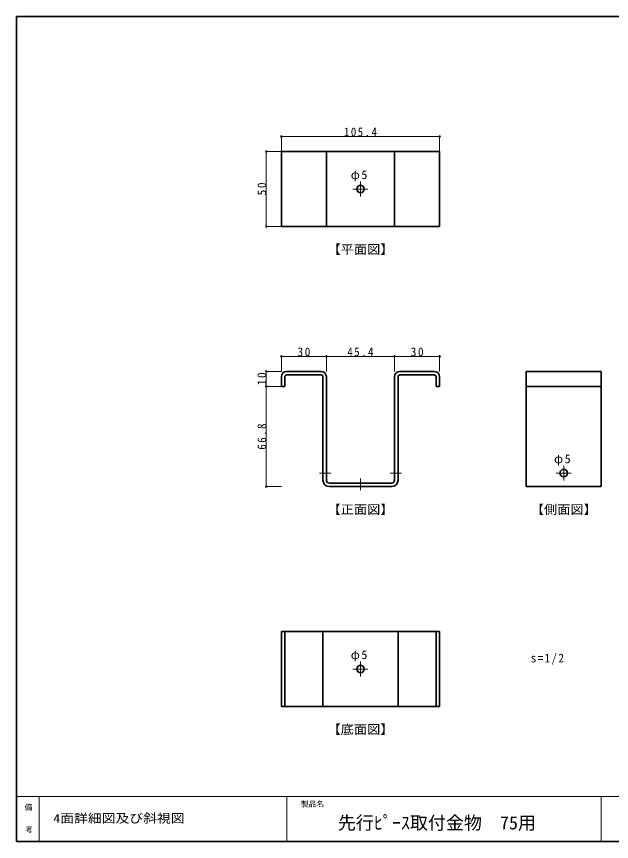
# Model space of a CAD drawing. Units: millimetres on the paper, with parts at other scales. Extents: x -405 to -16, y -286 to 286.
# Drawn here: x -405 to -206.9, y -286 to -11 of the extents above; entities that cross this region are included whole.
import ezdxf
from ezdxf.enums import TextEntityAlignment as Align

# ---------------------------------------------------------------- set-up
doc = ezdxf.new("R2010")
doc.units = ezdxf.units.MM
doc.header["$PDMODE"] = 32
doc.header["$PDSIZE"] = 0.5
doc.linetypes.add('CHAIN1', pattern=[8, 5, -1, 1, -1])
for name, color, linetype, lineweight in [('0-4_固定金具', 7, 'Continuous', 35), ('0-8_寸法', 4, 'Continuous', 18), ('F-0', 4, 'Continuous', 18)]:
    doc.layers.add(name, color=color, linetype=linetype, lineweight=lineweight)
doc.layers.add('F-2', color=7, linetype='Continuous')
doc.layers.add('F-3', color=7, linetype='Continuous')
doc.styles.add('ＭＳ ゴシック', font='')
doc.styles.get('ＭＳ ゴシック').set_extended_font_data('MS Gothic')

msp = doc.modelspace()

# ---------------------------------------------------------------- linework, layer by layer
at = {"layer": '0-4_固定金具'}
for p, q in [((-316.807, -56), (-316.807, -81)), ((-264.107, -56), (-316.807, -56)), ((-301.807, -56), (-301.807, -81)), ((-279.107, -56), (-279.107, -81)), ((-264.107, -56), (-264.107, -81)), ((-264.107, -81), (-316.807, -81)), ((-316.807, -134.3), (-316.807, -131.1)), ((-315.657, -134.3), (-315.657, -131.1)), ((-303.607, -129.3), (-315.007, -129.3)), ((-303.607, -130.45), (-315.007, -130.45)), ((-302.957, -165.55), (-302.957, -131.1)), ((-301.807, -165.55), (-301.807, -131.1)), ((-279.107, -165.55), (-279.107, -131.1)), ((-277.957, -165.55), (-277.957, -131.1)), ((-277.307, -129.3), (-265.907, -129.3)), ((-277.307, -130.45), (-265.907, -130.45)), ((-265.257, -134.3), (-265.257, -131.1)), ((-264.107, -134.3), (-264.107, -131.1)), ((-235.25, -129.3), (-235.25, -167.7)), ((-210.25, -129.3), (-235.25, -129.3)), ((-210.25, -129.3), (-210.25, -167.7)), ((-315.657, -134.3), (-316.807, -134.3)), ((-265.257, -134.3), (-264.107, -134.3)), ((-210.25, -134.3), (-235.25, -134.3)), ((-300.807, -166.55), (-280.107, -166.55)), ((-300.807, -167.7), (-280.107, -167.7)), ((-210.25, -167.7), (-235.25, -167.7)), ((-316.807, -241), (-316.807, -216)), ((-264.107, -216), (-316.807, -216)), ((-315.657, -241), (-315.657, -216)), ((-302.957, -241), (-302.957, -216)), ((-277.957, -241), (-277.957, -216)), ((-265.257, -241), (-265.257, -216)), ((-264.107, -241), (-264.107, -216)), ((-264.107, -241), (-316.807, -241))]:
    msp.add_line(p, q, dxfattribs=at)
at = {"layer": '0-4_固定金具', "color": 4, "linetype": 'CHAIN1', "lineweight": 18}
for p, q in [((-290.457, -68.5), (-290.457, -66)), ((-290.457, -68.5), (-292.957, -68.5)), ((-290.457, -68.5), (-290.457, -71)), ((-290.457, -68.5), (-287.957, -68.5)), ((-222.75, -163.2), (-222.75, -160.7)), ((-300.307, -163.2), (-304.107, -163.2)), ((-276.807, -163.2), (-280.607, -163.2)), ((-222.75, -163.2), (-225.25, -163.2)), ((-222.75, -163.2), (-222.75, -165.7)), ((-222.75, -163.2), (-220.25, -163.2)), ((-290.457, -165.05), (-290.457, -168.85))]:
    msp.add_line(p, q, dxfattribs=at)
at = {"layer": '0-4_固定金具', "color": 4, "lineweight": 18}
for q in [(-290.457, -226), (-292.957, -228.5), (-290.457, -231), (-287.957, -228.5)]:
    msp.add_line((-290.457, -228.5), q, dxfattribs=at)
at = {"layer": '0-4_固定金具'}
for centre in [(-290.457, -68.5), (-222.75, -163.2), (-290.457, -228.5)]:
    msp.add_circle(centre, 1.25, dxfattribs=at)
for centre, radius, start, end in [((-315.007, -131.1), 1.8, 90, 180), ((-315.007, -131.1), 0.65, 90, 180), ((-303.607, -131.1), 1.8, 0, 90), ((-303.607, -131.1), 0.65, 0, 90), ((-277.307, -131.1), 1.8, 90, 180), ((-277.307, -131.1), 0.65, 90, 180), ((-265.907, -131.1), 1.8, 0, 90), ((-265.907, -131.1), 0.65, 0, 90), ((-300.807, -165.55), 2.15, 180, 270), ((-300.807, -165.55), 1, 180, 270), ((-280.107, -165.55), 1, 270, 0), ((-280.107, -165.55), 2.15, 270, 0), ((-280.107, -165.55), 2.15, 270, 271.55217)]:
    msp.add_arc(centre, radius, start, end, dxfattribs=at)
at = {"layer": '0-8_寸法'}
for p, q in [((-316.807, -51), (-264.107, -51)), ((-316.807, -51), (-316.807, -56)), ((-264.107, -51), (-264.107, -56)), ((-321.807, -56), (-321.807, -81)), ((-321.807, -56), (-316.807, -56)), ((-321.807, -81), (-316.807, -81)), ((-316.807, -124.3), (-301.807, -124.3)), ((-316.807, -124.3), (-316.807, -129.3)), ((-301.807, -124.3), (-279.107, -124.3)), ((-301.807, -124.3), (-301.807, -129.3)), ((-279.107, -124.3), (-279.107, -129.3)), ((-279.107, -124.3), (-264.107, -124.3)), ((-264.107, -124.3), (-264.107, -129.3)), ((-321.807, -129.3), (-316.807, -129.3)), ((-321.807, -129.3), (-321.807, -134.3)), ((-321.807, -134.3), (-316.807, -134.3)), ((-321.807, -134.3), (-321.807, -167.7)), ((-321.807, -167.7), (-316.807, -167.7))]:
    msp.add_line(p, q, dxfattribs=at)
for p in [(-316.807, -51), (-264.107, -51), (-321.807, -56), (-321.807, -81), (-316.807, -124.3), (-301.807, -124.3), (-279.107, -124.3), (-264.107, -124.3), (-321.807, -129.3), (-321.807, -134.3), (-321.807, -167.7)]:
    msp.add_point(p, dxfattribs=at)
at = {"layer": 'F-0', "color": 7, "lineweight": 35}
msp.add_line((-405, -11), (-15.5, -11), dxfattribs=at)
at = {"layer": 'F-0'}
for p, q in [((-405, -271), (-15.5, -271)), ((-397.5, -271), (-397.5, -286)), ((-315, -271), (-315, -286)), ((-210.25, -271), (-210.25, -286))]:
    msp.add_line(p, q, dxfattribs=at)
at = {"layer": 'F-0', "color": 7, "lineweight": 35}
msp.add_lwpolyline([(-405, -11), (-405, -286), (-15.5, -286)], dxfattribs=at)

# ---------------------------------------------------------------- texts
at = {"layer": '0-8_寸法', "color": 7, "style": 'ＭＳ ゴシック', "width": 1.1}
for s, p in [('【平面図】', (-301.457, -91)), ('【正面図】', (-301.457, -177.7)), ('【側面図】', (-233.75, -177.7)), ('【底面図】', (-301.457, -251))]:
    msp.add_text(s, height=2.933, dxfattribs=at).set_placement(p, align=Align.BOTTOM_LEFT)
at = {"layer": '0-8_寸法', "color": 7, "char_height": 2.933, "attachment_point": 7, "style": 'ＭＳ ゴシック'}
for s, insert in [('\\T1.28;\\W0.9;105.4', (-295.957, -51)), ('\\T1.17;φ5', (-293.707, -66)), ('\\T1.27;\\W0.95;30', (-311.432, -124.3)), ('\\T1.28;\\W0.9;45.4', (-294.832, -124.3)), ('\\T1.27;\\W0.95;30', (-273.732, -124.3)), ('\\T1.17;φ5', (-226, -160.7)), ('\\T1.17;φ5', (-293.707, -226)), ('\\T1.28;\\W0.9;s=1/2', (-233.72, -227.018))]:
    msp.add_mtext(s, dxfattribs=dict(at, insert=insert))
at = {"layer": '0-8_寸法', "color": 7, "char_height": 2.933, "attachment_point": 7, "rotation": 90, "style": 'ＭＳ ゴシック'}
for s, insert in [('\\T1.27;\\W0.95;50', (-321.807, -70.625)), ('\\T1.27;\\W0.95;10', (-321.807, -133.925)), ('\\T1.28;\\W0.9;66.8', (-321.807, -155.375))]:
    msp.add_mtext(s, dxfattribs=dict(at, insert=insert))
at = {"layer": 'F-2', "style": 'ＭＳ ゴシック'}
for s, p in [('備', (-402.289, -276.087)), ('製品名', (-310.273, -275.002)), ('考', (-402.11, -283.51))]:
    msp.add_text(s, height=1.833, dxfattribs=at).set_placement(p, align=Align.BOTTOM_LEFT)
at = {"layer": 'F-3', "style": 'ＭＳ ゴシック', "width": 1.15}
msp.add_text('4面詳細図及び斜視図', height=2.933, dxfattribs=at).set_placement((-392.736, -280.632), align=Align.BOTTOM_LEFT)
at = {"layer": 'F-3', "style": 'ＭＳ ゴシック'}
msp.add_text('先行ﾋﾟｰｽ取付金物\u300075用', height=4.399, dxfattribs=at).set_placement((-297.999, -283.291), align=Align.BOTTOM_LEFT)

doc.saveas('drawing.dxf')
